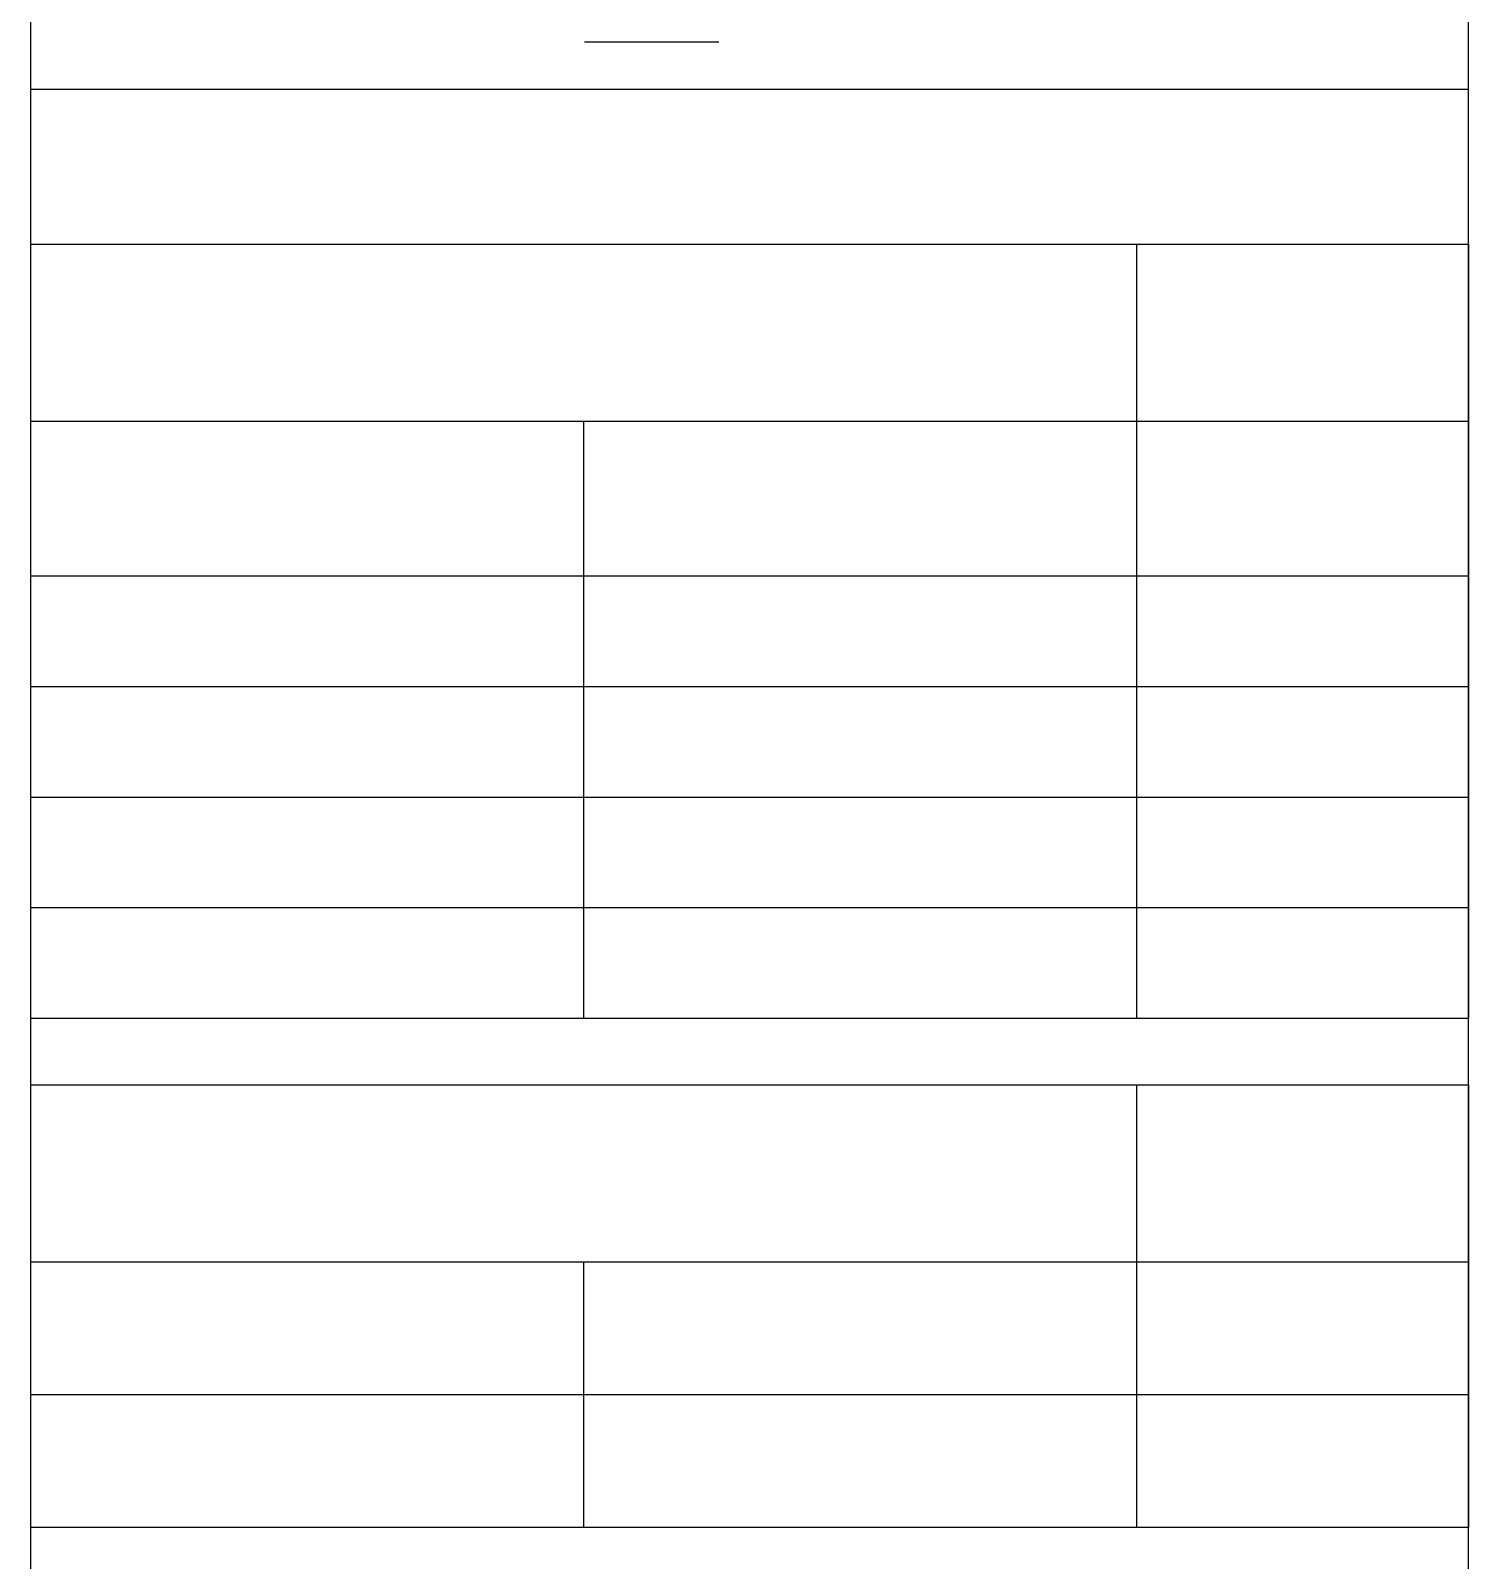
# Model space of a CAD drawing. Header units: millimetres. Extents: x 10 to 831, y 7 to 587.
# Drawn here: x 303.3 to 430.2, y 316.8 to 451.8 of the extents above; entities that cross this region are included whole.
import ezdxf

# ---------------------------------------------------------------- set-up
doc = ezdxf.new("R2010")
doc.units = ezdxf.units.MM
doc.layers.get('0').update_dxf_attribs({"linetype": 'CONTINUOUS'})

msp = doc.modelspace()

# ---------------------------------------------------------------- linework, layer by layer
at = {"color": 0}
for p, q in [((303.322, 559.812), (303.322, 185.004)), ((430.237, 185.004), (430.237, 559.812)), ((352.206, 450.846), (364.07, 450.846)), ((303.322, 446.666), (430.237, 446.666)), ((303.322, 432.992), (430.237, 432.992)), ((400.943, 432.992), (400.943, 364.656)), ((430.237, 432.992), (430.237, 364.656)), ((303.322, 417.371), (430.237, 417.371)), ((352.133, 417.371), (352.133, 364.656)), ((303.322, 403.708), (430.237, 403.708)), ((303.322, 393.95), (430.237, 393.95)), ((303.322, 384.182), (430.237, 384.182)), ((303.322, 374.424), (430.237, 374.424)), ((303.322, 364.656), (430.237, 364.656)), ((303.322, 358.782), (430.237, 358.782)), ((400.943, 358.782), (400.943, 319.73)), ((430.237, 358.782), (430.237, 319.73)), ((303.322, 343.16), (430.237, 343.16)), ((352.133, 343.16), (352.133, 319.73)), ((303.322, 331.446), (430.237, 331.446)), ((303.322, 319.73), (430.237, 319.73))]:
    msp.add_line(p, q, dxfattribs=at)

doc.saveas('drawing.dxf')
